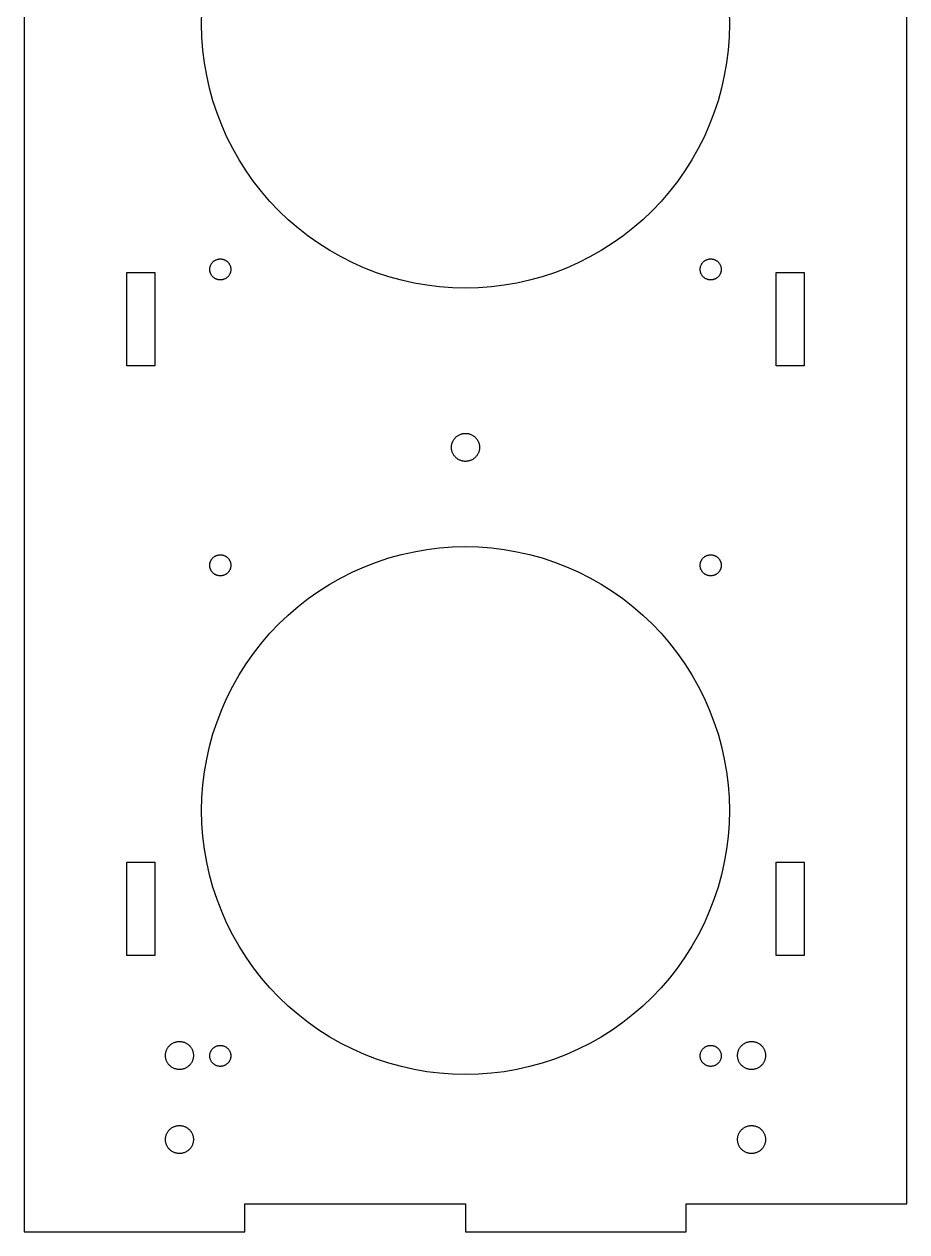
# Model space of a CAD drawing. Extents: x 0 to 927, y -6 to 1176.
# Drawn here: x 0 to 189, y -6 to 252.5 of the extents above; entities that cross this region are included whole.
import ezdxf

# ---------------------------------------------------------------- set-up
doc = ezdxf.new("R2010")
doc.units = 0
doc.layers.get('0').update_dxf_attribs({"linetype": 'CONTINUOUS'})

msp = doc.modelspace()

# ---------------------------------------------------------------- linework, layer by layer
for points in [[(47.25, 0), (94.5, 0), (94.5, -6), (141.75, -6), (141.75, 0), (189, 0), (189, 505), (141.75, 505), (141.75, 511), (94.5, 511), (94.5, 505), (47.25, 505), (47.25, 511), (0, 511), (0, -6), (47.25, -6)], [(41.8896, 197.753), (41.7795, 197.761), (41.6699, 197.774), (41.561, 197.793), (41.4533, 197.817), (41.3469, 197.847), (41.242, 197.882), (41.139, 197.921), (41.038, 197.966), (40.9394, 198.016), (40.8433, 198.07), (40.75, 198.129), (40.6597, 198.193), (40.5726, 198.261), (40.489, 198.333), (40.409, 198.409), (40.3329, 198.489), (40.2607, 198.573), (40.1928, 198.66), (40.1292, 198.75), (40.0701, 198.843), (40.0157, 198.939), (39.966, 199.038), (39.9213, 199.139), (39.8815, 199.242), (39.8469, 199.347), (39.8174, 199.453), (39.7932, 199.561), (39.7744, 199.67), (39.7608, 199.779), (39.7527, 199.89), (39.75, 200), (39.7527, 200.11), (39.7608, 200.221), (39.7744, 200.33), (39.7932, 200.439), (39.8174, 200.547), (39.8469, 200.653), (39.8815, 200.758), (39.9213, 200.861), (39.966, 200.962), (40.0157, 201.061), (40.0701, 201.157), (40.1292, 201.25), (40.1928, 201.34), (40.2607, 201.427), (40.3329, 201.511), (40.409, 201.591), (40.489, 201.667), (40.5726, 201.739), (40.6597, 201.807), (40.75, 201.871), (40.8433, 201.93), (40.9394, 201.984), (41.038, 202.034), (41.139, 202.079), (41.242, 202.118), (41.3469, 202.153), (41.4533, 202.183), (41.561, 202.207), (41.6699, 202.226), (41.7795, 202.239), (41.8896, 202.247), (42, 202.25), (42.1104, 202.247), (42.2205, 202.239), (42.3301, 202.226), (42.439, 202.207), (42.5467, 202.183), (42.6531, 202.153), (42.758, 202.118), (42.861, 202.079), (42.962, 202.034), (43.0606, 201.984), (43.1567, 201.93), (43.25, 201.871), (43.3403, 201.807), (43.4274, 201.739), (43.511, 201.667), (43.591, 201.591), (43.6671, 201.511), (43.7393, 201.427), (43.8072, 201.34), (43.8708, 201.25), (43.9299, 201.157), (43.9843, 201.061), (44.034, 200.962), (44.0787, 200.861), (44.1185, 200.758), (44.1531, 200.653), (44.1826, 200.547), (44.2068, 200.439), (44.2256, 200.33), (44.2392, 200.221), (44.2473, 200.11), (44.25, 200), (44.2473, 199.89), (44.2392, 199.779), (44.2256, 199.67), (44.2068, 199.561), (44.1826, 199.453), (44.1531, 199.347), (44.1185, 199.242), (44.0787, 199.139), (44.034, 199.038), (43.9843, 198.939), (43.9299, 198.843), (43.8708, 198.75), (43.8072, 198.66), (43.7393, 198.573), (43.6671, 198.489), (43.591, 198.409), (43.511, 198.333), (43.4274, 198.261), (43.3403, 198.193), (43.25, 198.129), (43.1567, 198.07), (43.0606, 198.016), (42.962, 197.966), (42.861, 197.921), (42.758, 197.882), (42.6531, 197.847), (42.5467, 197.817), (42.439, 197.793), (42.3301, 197.774), (42.2205, 197.761), (42.1104, 197.753), (42, 197.75)], [(146.89, 197.753), (146.779, 197.761), (146.67, 197.774), (146.561, 197.793), (146.453, 197.817), (146.347, 197.847), (146.242, 197.882), (146.139, 197.921), (146.038, 197.966), (145.939, 198.016), (145.843, 198.07), (145.75, 198.129), (145.66, 198.193), (145.573, 198.261), (145.489, 198.333), (145.409, 198.409), (145.333, 198.489), (145.261, 198.573), (145.193, 198.66), (145.129, 198.75), (145.07, 198.843), (145.016, 198.939), (144.966, 199.038), (144.921, 199.139), (144.882, 199.242), (144.847, 199.347), (144.817, 199.453), (144.793, 199.561), (144.774, 199.67), (144.761, 199.779), (144.753, 199.89), (144.75, 200), (144.753, 200.11), (144.761, 200.221), (144.774, 200.33), (144.793, 200.439), (144.817, 200.547), (144.847, 200.653), (144.882, 200.758), (144.921, 200.861), (144.966, 200.962), (145.016, 201.061), (145.07, 201.157), (145.129, 201.25), (145.193, 201.34), (145.261, 201.427), (145.333, 201.511), (145.409, 201.591), (145.489, 201.667), (145.573, 201.739), (145.66, 201.807), (145.75, 201.871), (145.843, 201.93), (145.939, 201.984), (146.038, 202.034), (146.139, 202.079), (146.242, 202.118), (146.347, 202.153), (146.453, 202.183), (146.561, 202.207), (146.67, 202.226), (146.779, 202.239), (146.89, 202.247), (147, 202.25), (147.11, 202.247), (147.221, 202.239), (147.33, 202.226), (147.439, 202.207), (147.547, 202.183), (147.653, 202.153), (147.758, 202.118), (147.861, 202.079), (147.962, 202.034), (148.061, 201.984), (148.157, 201.93), (148.25, 201.871), (148.34, 201.807), (148.427, 201.739), (148.511, 201.667), (148.591, 201.591), (148.667, 201.511), (148.739, 201.427), (148.807, 201.34), (148.871, 201.25), (148.93, 201.157), (148.984, 201.061), (149.034, 200.962), (149.079, 200.861), (149.118, 200.758), (149.153, 200.653), (149.183, 200.547), (149.207, 200.439), (149.226, 200.33), (149.239, 200.221), (149.247, 200.11), (149.25, 200), (149.247, 199.89), (149.239, 199.779), (149.226, 199.67), (149.207, 199.561), (149.183, 199.453), (149.153, 199.347), (149.118, 199.242), (149.079, 199.139), (149.034, 199.038), (148.984, 198.939), (148.93, 198.843), (148.871, 198.75), (148.807, 198.66), (148.739, 198.573), (148.667, 198.489), (148.591, 198.409), (148.511, 198.333), (148.427, 198.261), (148.34, 198.193), (148.25, 198.129), (148.157, 198.07), (148.061, 198.016), (147.962, 197.966), (147.861, 197.921), (147.758, 197.882), (147.653, 197.847), (147.547, 197.817), (147.439, 197.793), (147.33, 197.774), (147.221, 197.761), (147.11, 197.753), (147, 197.75)], [(22, 199.375), (28, 199.375), (28, 179.375), (22, 179.375)], [(161, 199.375), (167, 199.375), (167, 179.375), (161, 179.375)], [(94.3528, 158.915), (94.2059, 158.926), (94.0598, 158.944), (93.9147, 158.969), (93.7711, 159.001), (93.6291, 159.04), (93.4893, 159.087), (93.3519, 159.14), (93.2173, 159.199), (93.0858, 159.265), (92.9577, 159.338), (92.8333, 159.417), (92.7129, 159.502), (92.5968, 159.592), (92.4853, 159.688), (92.3787, 159.79), (92.2771, 159.897), (92.181, 160.008), (92.0904, 160.124), (92.0056, 160.245), (91.9268, 160.369), (91.8542, 160.497), (91.788, 160.629), (91.7284, 160.763), (91.6754, 160.901), (91.6292, 161.04), (91.5899, 161.182), (91.5576, 161.326), (91.5325, 161.471), (91.5144, 161.617), (91.5036, 161.764), (91.5, 161.911), (91.5036, 162.058), (91.5144, 162.205), (91.5325, 162.351), (91.5576, 162.496), (91.5899, 162.64), (91.6292, 162.782), (91.6754, 162.922), (91.7284, 163.059), (91.788, 163.194), (91.8542, 163.325), (91.9268, 163.454), (92.0056, 163.578), (92.0904, 163.698), (92.181, 163.814), (92.2771, 163.926), (92.3787, 164.033), (92.4853, 164.134), (92.5968, 164.23), (92.7129, 164.321), (92.8333, 164.406), (92.9577, 164.484), (93.0858, 164.557), (93.2173, 164.623), (93.3519, 164.683), (93.4893, 164.736), (93.6291, 164.782), (93.7711, 164.821), (93.9147, 164.854), (94.0598, 164.879), (94.2059, 164.897), (94.3528, 164.908), (94.5, 164.911), (94.6472, 164.908), (94.7941, 164.897), (94.9402, 164.879), (95.0853, 164.854), (95.2289, 164.821), (95.3709, 164.782), (95.5107, 164.736), (95.6481, 164.683), (95.7827, 164.623), (95.9142, 164.557), (96.0423, 164.484), (96.1667, 164.406), (96.2871, 164.321), (96.4032, 164.23), (96.5147, 164.134), (96.6213, 164.033), (96.7229, 163.926), (96.819, 163.814), (96.9096, 163.698), (96.9944, 163.578), (97.0732, 163.454), (97.1458, 163.325), (97.212, 163.194), (97.2716, 163.059), (97.3246, 162.922), (97.3708, 162.782), (97.4101, 162.64), (97.4424, 162.496), (97.4675, 162.351), (97.4856, 162.205), (97.4964, 162.058), (97.5, 161.911), (97.4964, 161.764), (97.4856, 161.617), (97.4675, 161.471), (97.4424, 161.326), (97.4101, 161.182), (97.3708, 161.04), (97.3246, 160.901), (97.2716, 160.763), (97.212, 160.629), (97.1458, 160.497), (97.0732, 160.369), (96.9944, 160.245), (96.9096, 160.124), (96.819, 160.008), (96.7229, 159.897), (96.6213, 159.79), (96.5147, 159.688), (96.4032, 159.592), (96.2871, 159.502), (96.1667, 159.417), (96.0423, 159.338), (95.9142, 159.265), (95.7827, 159.199), (95.6481, 159.14), (95.5107, 159.087), (95.3709, 159.04), (95.2289, 159.001), (95.0853, 158.969), (94.9402, 158.944), (94.7941, 158.926), (94.6472, 158.915), (94.5, 158.911)], [(91.7277, 27.7347), (88.962, 27.9387), (86.2097, 28.2782), (83.4774, 28.7523), (80.7716, 29.3599), (78.0989, 30.0995), (75.4657, 30.9694), (72.8784, 31.9675), (70.3431, 33.0913), (67.8661, 34.3381), (65.4532, 35.705), (63.1103, 37.1886), (60.843, 38.7854), (58.6568, 40.4916), (56.5569, 42.3029), (54.5485, 44.2151), (52.6363, 46.2236), (50.8249, 48.3234), (49.1188, 50.5097), (47.522, 52.7769), (46.0383, 55.1199), (44.6714, 57.5328), (43.4246, 60.0098), (42.3008, 62.5451), (41.3028, 65.1324), (40.4329, 67.7656), (39.6932, 70.4383), (39.0856, 73.1441), (38.6115, 75.8764), (38.2721, 78.6287), (38.0681, 81.3943), (38, 84.1667), (38.0681, 86.939), (38.2721, 89.7046), (38.6115, 92.4569), (39.0856, 95.1893), (39.6932, 97.895), (40.4329, 100.568), (41.3028, 103.201), (42.3008, 105.788), (43.4246, 108.324), (44.6714, 110.801), (46.0383, 113.213), (47.522, 115.556), (49.1188, 117.824), (50.8249, 120.01), (52.6363, 122.11), (54.5485, 124.118), (56.5569, 126.03), (58.6568, 127.842), (60.843, 129.548), (63.1103, 131.145), (65.4532, 132.628), (67.8661, 133.995), (70.3431, 135.242), (72.8784, 136.366), (75.4657, 137.364), (78.0989, 138.234), (80.7716, 138.973), (83.4774, 139.581), (86.2097, 140.055), (88.962, 140.395), (91.7277, 140.599), (94.5, 140.667), (97.2723, 140.599), (100.038, 140.395), (102.79, 140.055), (105.523, 139.581), (108.228, 138.973), (110.901, 138.234), (113.534, 137.364), (116.122, 136.366), (118.657, 135.242), (121.134, 133.995), (123.547, 132.628), (125.89, 131.145), (128.157, 129.548), (130.343, 127.842), (132.443, 126.03), (134.452, 124.118), (136.364, 122.11), (138.175, 120.01), (139.881, 117.824), (141.478, 115.556), (142.962, 113.213), (144.329, 110.801), (145.575, 108.324), (146.699, 105.788), (147.697, 103.201), (148.567, 100.568), (149.307, 97.895), (149.914, 95.1893), (150.388, 92.4569), (150.728, 89.7046), (150.932, 86.939), (151, 84.1667), (150.932, 81.3943), (150.728, 78.6287), (150.388, 75.8764), (149.914, 73.1441), (149.307, 70.4383), (148.567, 67.7656), (147.697, 65.1324), (146.699, 62.5451), (145.575, 60.0098), (144.329, 57.5328), (142.962, 55.1199), (141.478, 52.7769), (139.881, 50.5097), (138.175, 48.3234), (136.364, 46.2236), (134.452, 44.2151), (132.443, 42.3029), (130.343, 40.4916), (128.157, 38.7854), (125.89, 37.1886), (123.547, 35.705), (121.134, 34.3381), (118.657, 33.0913), (116.122, 31.9675), (113.534, 30.9694), (110.901, 30.0995), (108.228, 29.3599), (105.523, 28.7523), (102.79, 28.2782), (100.038, 27.9387), (97.2723, 27.7347), (94.5, 27.6667)], [(41.8896, 134.419), (41.7795, 134.428), (41.6699, 134.441), (41.561, 134.46), (41.4533, 134.484), (41.3469, 134.514), (41.242, 134.548), (41.139, 134.588), (41.038, 134.633), (40.9394, 134.682), (40.8433, 134.737), (40.75, 134.796), (40.6597, 134.859), (40.5726, 134.927), (40.489, 135), (40.409, 135.076), (40.3329, 135.156), (40.2607, 135.239), (40.1928, 135.326), (40.1292, 135.417), (40.0701, 135.51), (40.0157, 135.606), (39.966, 135.705), (39.9213, 135.806), (39.8815, 135.909), (39.8469, 136.014), (39.8174, 136.12), (39.7932, 136.228), (39.7744, 136.337), (39.7608, 136.446), (39.7527, 136.556), (39.75, 136.667), (39.7527, 136.777), (39.7608, 136.887), (39.7744, 136.997), (39.7932, 137.106), (39.8174, 137.213), (39.8469, 137.32), (39.8815, 137.425), (39.9213, 137.528), (39.966, 137.629), (40.0157, 137.727), (40.0701, 137.823), (40.1292, 137.917), (40.1928, 138.007), (40.2607, 138.094), (40.3329, 138.178), (40.409, 138.258), (40.489, 138.334), (40.5726, 138.406), (40.6597, 138.474), (40.75, 138.537), (40.8433, 138.597), (40.9394, 138.651), (41.038, 138.701), (41.139, 138.745), (41.242, 138.785), (41.3469, 138.82), (41.4533, 138.849), (41.561, 138.873), (41.6699, 138.892), (41.7795, 138.906), (41.8896, 138.914), (42, 138.917), (42.1104, 138.914), (42.2205, 138.906), (42.3301, 138.892), (42.439, 138.873), (42.5467, 138.849), (42.6531, 138.82), (42.758, 138.785), (42.861, 138.745), (42.962, 138.701), (43.0606, 138.651), (43.1567, 138.597), (43.25, 138.537), (43.3403, 138.474), (43.4274, 138.406), (43.511, 138.334), (43.591, 138.258), (43.6671, 138.178), (43.7393, 138.094), (43.8072, 138.007), (43.8708, 137.917), (43.9299, 137.823), (43.9843, 137.727), (44.034, 137.629), (44.0787, 137.528), (44.1185, 137.425), (44.1531, 137.32), (44.1826, 137.213), (44.2068, 137.106), (44.2256, 136.997), (44.2392, 136.887), (44.2473, 136.777), (44.25, 136.667), (44.2473, 136.556), (44.2392, 136.446), (44.2256, 136.337), (44.2068, 136.228), (44.1826, 136.12), (44.1531, 136.014), (44.1185, 135.909), (44.0787, 135.806), (44.034, 135.705), (43.9843, 135.606), (43.9299, 135.51), (43.8708, 135.417), (43.8072, 135.326), (43.7393, 135.239), (43.6671, 135.156), (43.591, 135.076), (43.511, 135), (43.4274, 134.927), (43.3403, 134.859), (43.25, 134.796), (43.1567, 134.737), (43.0606, 134.682), (42.962, 134.633), (42.861, 134.588), (42.758, 134.548), (42.6531, 134.514), (42.5467, 134.484), (42.439, 134.46), (42.3301, 134.441), (42.2205, 134.428), (42.1104, 134.419), (42, 134.417)], [(146.89, 134.419), (146.779, 134.428), (146.67, 134.441), (146.561, 134.46), (146.453, 134.484), (146.347, 134.514), (146.242, 134.548), (146.139, 134.588), (146.038, 134.633), (145.939, 134.682), (145.843, 134.737), (145.75, 134.796), (145.66, 134.859), (145.573, 134.927), (145.489, 135), (145.409, 135.076), (145.333, 135.156), (145.261, 135.239), (145.193, 135.326), (145.129, 135.417), (145.07, 135.51), (145.016, 135.606), (144.966, 135.705), (144.921, 135.806), (144.882, 135.909), (144.847, 136.014), (144.817, 136.12), (144.793, 136.228), (144.774, 136.337), (144.761, 136.446), (144.753, 136.556), (144.75, 136.667), (144.753, 136.777), (144.761, 136.887), (144.774, 136.997), (144.793, 137.106), (144.817, 137.213), (144.847, 137.32), (144.882, 137.425), (144.921, 137.528), (144.966, 137.629), (145.016, 137.727), (145.07, 137.823), (145.129, 137.917), (145.193, 138.007), (145.261, 138.094), (145.333, 138.178), (145.409, 138.258), (145.489, 138.334), (145.573, 138.406), (145.66, 138.474), (145.75, 138.537), (145.843, 138.597), (145.939, 138.651), (146.038, 138.701), (146.139, 138.745), (146.242, 138.785), (146.347, 138.82), (146.453, 138.849), (146.561, 138.873), (146.67, 138.892), (146.779, 138.906), (146.89, 138.914), (147, 138.917), (147.11, 138.914), (147.221, 138.906), (147.33, 138.892), (147.439, 138.873), (147.547, 138.849), (147.653, 138.82), (147.758, 138.785), (147.861, 138.745), (147.962, 138.701), (148.061, 138.651), (148.157, 138.597), (148.25, 138.537), (148.34, 138.474), (148.427, 138.406), (148.511, 138.334), (148.591, 138.258), (148.667, 138.178), (148.739, 138.094), (148.807, 138.007), (148.871, 137.917), (148.93, 137.823), (148.984, 137.727), (149.034, 137.629), (149.079, 137.528), (149.118, 137.425), (149.153, 137.32), (149.183, 137.213), (149.207, 137.106), (149.226, 136.997), (149.239, 136.887), (149.247, 136.777), (149.25, 136.667), (149.247, 136.556), (149.239, 136.446), (149.226, 136.337), (149.207, 136.228), (149.183, 136.12), (149.153, 136.014), (149.118, 135.909), (149.079, 135.806), (149.034, 135.705), (148.984, 135.606), (148.93, 135.51), (148.871, 135.417), (148.807, 135.326), (148.739, 135.239), (148.667, 135.156), (148.591, 135.076), (148.511, 135), (148.427, 134.927), (148.34, 134.859), (148.25, 134.796), (148.157, 134.737), (148.061, 134.682), (147.962, 134.633), (147.861, 134.588), (147.758, 134.548), (147.653, 134.514), (147.547, 134.484), (147.439, 134.46), (147.33, 134.441), (147.221, 134.428), (147.11, 134.419), (147, 134.417)], [(22, 73.125), (28, 73.125), (28, 53.125), (22, 53.125)], [(161, 73.125), (167, 73.125), (167, 53.125), (161, 53.125)], [(33.1028, 28.7536), (32.9559, 28.7644), (32.8098, 28.7825), (32.6647, 28.8076), (32.5211, 28.8399), (32.3791, 28.8792), (32.2393, 28.9254), (32.1019, 28.9784), (31.9673, 29.038), (31.8358, 29.1042), (31.7077, 29.1768), (31.5833, 29.2556), (31.4629, 29.3404), (31.3468, 29.431), (31.2353, 29.5271), (31.1287, 29.6287), (31.0271, 29.7353), (30.931, 29.8468), (30.8404, 29.9629), (30.7556, 30.0833), (30.6768, 30.2077), (30.6042, 30.3358), (30.538, 30.4673), (30.4784, 30.6019), (30.4254, 30.7393), (30.3792, 30.8791), (30.3399, 31.0211), (30.3076, 31.1647), (30.2825, 31.3098), (30.2644, 31.4559), (30.2536, 31.6028), (30.25, 31.75), (30.2536, 31.8972), (30.2644, 32.0441), (30.2825, 32.1902), (30.3076, 32.3353), (30.3399, 32.4789), (30.3792, 32.6209), (30.4254, 32.7607), (30.4784, 32.8981), (30.538, 33.0327), (30.6042, 33.1642), (30.6768, 33.2923), (30.7556, 33.4167), (30.8404, 33.5371), (30.931, 33.6532), (31.0271, 33.7647), (31.1287, 33.8713), (31.2353, 33.9729), (31.3468, 34.069), (31.4629, 34.1596), (31.5833, 34.2444), (31.7077, 34.3232), (31.8358, 34.3958), (31.9673, 34.462), (32.1019, 34.5216), (32.2393, 34.5746), (32.3791, 34.6208), (32.5211, 34.6601), (32.6647, 34.6924), (32.8098, 34.7175), (32.9559, 34.7356), (33.1028, 34.7464), (33.25, 34.75), (33.3972, 34.7464), (33.5441, 34.7356), (33.6902, 34.7175), (33.8353, 34.6924), (33.9789, 34.6601), (34.1209, 34.6208), (34.2607, 34.5746), (34.3981, 34.5216), (34.5327, 34.462), (34.6642, 34.3958), (34.7923, 34.3232), (34.9167, 34.2444), (35.0371, 34.1596), (35.1532, 34.069), (35.2647, 33.9729), (35.3713, 33.8713), (35.4729, 33.7647), (35.569, 33.6532), (35.6596, 33.5371), (35.7444, 33.4167), (35.8232, 33.2923), (35.8958, 33.1642), (35.962, 33.0327), (36.0216, 32.8981), (36.0746, 32.7607), (36.1208, 32.6209), (36.1601, 32.4789), (36.1924, 32.3353), (36.2175, 32.1902), (36.2356, 32.0441), (36.2464, 31.8972), (36.25, 31.75), (36.2464, 31.6028), (36.2356, 31.4559), (36.2175, 31.3098), (36.1924, 31.1647), (36.1601, 31.0211), (36.1208, 30.8791), (36.0746, 30.7393), (36.0216, 30.6019), (35.962, 30.4673), (35.8958, 30.3358), (35.8232, 30.2077), (35.7444, 30.0833), (35.6596, 29.9629), (35.569, 29.8468), (35.4729, 29.7353), (35.3713, 29.6287), (35.2647, 29.5271), (35.1532, 29.431), (35.0371, 29.3404), (34.9167, 29.2556), (34.7923, 29.1768), (34.6642, 29.1042), (34.5327, 29.038), (34.3981, 28.9784), (34.2607, 28.9254), (34.1209, 28.8792), (33.9789, 28.8399), (33.8353, 28.8076), (33.6902, 28.7825), (33.5441, 28.7644), (33.3972, 28.7536), (33.25, 28.75)], [(41.8896, 29.4194), (41.7795, 29.4275), (41.6699, 29.441), (41.561, 29.4599), (41.4533, 29.4841), (41.3469, 29.5136), (41.242, 29.5482), (41.139, 29.5879), (41.038, 29.6327), (40.9394, 29.6823), (40.8433, 29.7368), (40.75, 29.7959), (40.6597, 29.8594), (40.5726, 29.9274), (40.489, 29.9995), (40.409, 30.0757), (40.3329, 30.1557), (40.2607, 30.2393), (40.1928, 30.3263), (40.1292, 30.4166), (40.0701, 30.5099), (40.0157, 30.606), (39.966, 30.7047), (39.9213, 30.8056), (39.8815, 30.9087), (39.8469, 31.0135), (39.8174, 31.12), (39.7932, 31.2277), (39.7744, 31.3365), (39.7608, 31.4461), (39.7527, 31.5563), (39.75, 31.6667), (39.7527, 31.7771), (39.7608, 31.8872), (39.7744, 31.9968), (39.7932, 32.1056), (39.8174, 32.2134), (39.8469, 32.3198), (39.8815, 32.4247), (39.9213, 32.5277), (39.966, 32.6287), (40.0157, 32.7273), (40.0701, 32.8234), (40.1292, 32.9167), (40.1928, 33.007), (40.2607, 33.0941), (40.3329, 33.1777), (40.409, 33.2577), (40.489, 33.3338), (40.5726, 33.4059), (40.6597, 33.4739), (40.75, 33.5375), (40.8433, 33.5966), (40.9394, 33.651), (41.038, 33.7006), (41.139, 33.7454), (41.242, 33.7851), (41.3469, 33.8198), (41.4533, 33.8492), (41.561, 33.8734), (41.6699, 33.8923), (41.7795, 33.9058), (41.8896, 33.914), (42, 33.9167), (42.1104, 33.914), (42.2205, 33.9058), (42.3301, 33.8923), (42.439, 33.8734), (42.5467, 33.8492), (42.6531, 33.8198), (42.758, 33.7851), (42.861, 33.7454), (42.962, 33.7006), (43.0606, 33.651), (43.1567, 33.5966), (43.25, 33.5375), (43.3403, 33.4739), (43.4274, 33.4059), (43.511, 33.3338), (43.591, 33.2577), (43.6671, 33.1777), (43.7393, 33.0941), (43.8072, 33.007), (43.8708, 32.9167), (43.9299, 32.8234), (43.9843, 32.7273), (44.034, 32.6287), (44.0787, 32.5277), (44.1185, 32.4247), (44.1531, 32.3198), (44.1826, 32.2134), (44.2068, 32.1056), (44.2256, 31.9968), (44.2392, 31.8872), (44.2473, 31.7771), (44.25, 31.6667), (44.2473, 31.5563), (44.2392, 31.4461), (44.2256, 31.3365), (44.2068, 31.2277), (44.1826, 31.12), (44.1531, 31.0135), (44.1185, 30.9087), (44.0787, 30.8056), (44.034, 30.7047), (43.9843, 30.606), (43.9299, 30.5099), (43.8708, 30.4166), (43.8072, 30.3263), (43.7393, 30.2393), (43.6671, 30.1557), (43.591, 30.0757), (43.511, 29.9995), (43.4274, 29.9274), (43.3403, 29.8594), (43.25, 29.7959), (43.1567, 29.7368), (43.0606, 29.6823), (42.962, 29.6327), (42.861, 29.5879), (42.758, 29.5482), (42.6531, 29.5136), (42.5467, 29.4841), (42.439, 29.4599), (42.3301, 29.441), (42.2205, 29.4275), (42.1104, 29.4194), (42, 29.4167)], [(146.89, 29.4194), (146.779, 29.4275), (146.67, 29.441), (146.561, 29.4599), (146.453, 29.4841), (146.347, 29.5136), (146.242, 29.5482), (146.139, 29.5879), (146.038, 29.6327), (145.939, 29.6823), (145.843, 29.7368), (145.75, 29.7959), (145.66, 29.8594), (145.573, 29.9274), (145.489, 29.9995), (145.409, 30.0757), (145.333, 30.1557), (145.261, 30.2393), (145.193, 30.3263), (145.129, 30.4166), (145.07, 30.5099), (145.016, 30.606), (144.966, 30.7047), (144.921, 30.8056), (144.882, 30.9087), (144.847, 31.0135), (144.817, 31.12), (144.793, 31.2277), (144.774, 31.3365), (144.761, 31.4461), (144.753, 31.5563), (144.75, 31.6667), (144.753, 31.7771), (144.761, 31.8872), (144.774, 31.9968), (144.793, 32.1056), (144.817, 32.2134), (144.847, 32.3198), (144.882, 32.4247), (144.921, 32.5277), (144.966, 32.6287), (145.016, 32.7273), (145.07, 32.8234), (145.129, 32.9167), (145.193, 33.007), (145.261, 33.0941), (145.333, 33.1777), (145.409, 33.2577), (145.489, 33.3338), (145.573, 33.4059), (145.66, 33.4739), (145.75, 33.5375), (145.843, 33.5966), (145.939, 33.651), (146.038, 33.7006), (146.139, 33.7454), (146.242, 33.7851), (146.347, 33.8198), (146.453, 33.8492), (146.561, 33.8734), (146.67, 33.8923), (146.779, 33.9058), (146.89, 33.914), (147, 33.9167), (147.11, 33.914), (147.221, 33.9058), (147.33, 33.8923), (147.439, 33.8734), (147.547, 33.8492), (147.653, 33.8198), (147.758, 33.7851), (147.861, 33.7454), (147.962, 33.7006), (148.061, 33.651), (148.157, 33.5966), (148.25, 33.5375), (148.34, 33.4739), (148.427, 33.4059), (148.511, 33.3338), (148.591, 33.2577), (148.667, 33.1777), (148.739, 33.0941), (148.807, 33.007), (148.871, 32.9167), (148.93, 32.8234), (148.984, 32.7273), (149.034, 32.6287), (149.079, 32.5277), (149.118, 32.4247), (149.153, 32.3198), (149.183, 32.2134), (149.207, 32.1056), (149.226, 31.9968), (149.239, 31.8872), (149.247, 31.7771), (149.25, 31.6667), (149.247, 31.5563), (149.239, 31.4461), (149.226, 31.3365), (149.207, 31.2277), (149.183, 31.12), (149.153, 31.0135), (149.118, 30.9087), (149.079, 30.8056), (149.034, 30.7047), (148.984, 30.606), (148.93, 30.5099), (148.871, 30.4166), (148.807, 30.3263), (148.739, 30.2393), (148.667, 30.1557), (148.591, 30.0757), (148.511, 29.9995), (148.427, 29.9274), (148.34, 29.8594), (148.25, 29.7959), (148.157, 29.7368), (148.061, 29.6823), (147.962, 29.6327), (147.861, 29.5879), (147.758, 29.5482), (147.653, 29.5136), (147.547, 29.4841), (147.439, 29.4599), (147.33, 29.441), (147.221, 29.4275), (147.11, 29.4194), (147, 29.4167)], [(155.603, 28.7536), (155.456, 28.7644), (155.31, 28.7825), (155.165, 28.8076), (155.021, 28.8399), (154.879, 28.8792), (154.739, 28.9254), (154.602, 28.9784), (154.467, 29.038), (154.336, 29.1042), (154.208, 29.1768), (154.083, 29.2556), (153.963, 29.3404), (153.847, 29.431), (153.735, 29.5271), (153.629, 29.6287), (153.527, 29.7353), (153.431, 29.8468), (153.34, 29.9629), (153.256, 30.0833), (153.177, 30.2077), (153.104, 30.3358), (153.038, 30.4673), (152.978, 30.6019), (152.925, 30.7393), (152.879, 30.8791), (152.84, 31.0211), (152.808, 31.1647), (152.782, 31.3098), (152.764, 31.4559), (152.754, 31.6028), (152.75, 31.75), (152.754, 31.8972), (152.764, 32.0441), (152.782, 32.1902), (152.808, 32.3353), (152.84, 32.4789), (152.879, 32.6209), (152.925, 32.7607), (152.978, 32.8981), (153.038, 33.0327), (153.104, 33.1642), (153.177, 33.2923), (153.256, 33.4167), (153.34, 33.5371), (153.431, 33.6532), (153.527, 33.7647), (153.629, 33.8713), (153.735, 33.9729), (153.847, 34.069), (153.963, 34.1596), (154.083, 34.2444), (154.208, 34.3232), (154.336, 34.3958), (154.467, 34.462), (154.602, 34.5216), (154.739, 34.5746), (154.879, 34.6208), (155.021, 34.6601), (155.165, 34.6924), (155.31, 34.7175), (155.456, 34.7356), (155.603, 34.7464), (155.75, 34.75), (155.897, 34.7464), (156.044, 34.7356), (156.19, 34.7175), (156.335, 34.6924), (156.479, 34.6601), (156.621, 34.6208), (156.761, 34.5746), (156.898, 34.5216), (157.033, 34.462), (157.164, 34.3958), (157.292, 34.3232), (157.417, 34.2444), (157.537, 34.1596), (157.653, 34.069), (157.765, 33.9729), (157.871, 33.8713), (157.973, 33.7647), (158.069, 33.6532), (158.16, 33.5371), (158.244, 33.4167), (158.323, 33.2923), (158.396, 33.1642), (158.462, 33.0327), (158.522, 32.8981), (158.575, 32.7607), (158.621, 32.6209), (158.66, 32.4789), (158.692, 32.3353), (158.718, 32.1902), (158.736, 32.0441), (158.746, 31.8972), (158.75, 31.75), (158.746, 31.6028), (158.736, 31.4559), (158.718, 31.3098), (158.692, 31.1647), (158.66, 31.0211), (158.621, 30.8791), (158.575, 30.7393), (158.522, 30.6019), (158.462, 30.4673), (158.396, 30.3358), (158.323, 30.2077), (158.244, 30.0833), (158.16, 29.9629), (158.069, 29.8468), (157.973, 29.7353), (157.871, 29.6287), (157.765, 29.5271), (157.653, 29.431), (157.537, 29.3404), (157.417, 29.2556), (157.292, 29.1768), (157.164, 29.1042), (157.033, 29.038), (156.898, 28.9784), (156.761, 28.9254), (156.621, 28.8792), (156.479, 28.8399), (156.335, 28.8076), (156.19, 28.7825), (156.044, 28.7644), (155.897, 28.7536), (155.75, 28.75)], [(33.1028, 10.7536), (32.9559, 10.7644), (32.8098, 10.7825), (32.6647, 10.8076), (32.5211, 10.8399), (32.3791, 10.8792), (32.2393, 10.9254), (32.1019, 10.9784), (31.9673, 11.038), (31.8358, 11.1042), (31.7077, 11.1768), (31.5833, 11.2556), (31.4629, 11.3404), (31.3468, 11.431), (31.2353, 11.5271), (31.1287, 11.6287), (31.0271, 11.7353), (30.931, 11.8468), (30.8404, 11.9629), (30.7556, 12.0833), (30.6768, 12.2077), (30.6042, 12.3358), (30.538, 12.4673), (30.4784, 12.6019), (30.4254, 12.7393), (30.3792, 12.8791), (30.3399, 13.0211), (30.3076, 13.1647), (30.2825, 13.3098), (30.2644, 13.4559), (30.2536, 13.6028), (30.25, 13.75), (30.2536, 13.8972), (30.2644, 14.0441), (30.2825, 14.1902), (30.3076, 14.3353), (30.3399, 14.4789), (30.3792, 14.6209), (30.4254, 14.7607), (30.4784, 14.8981), (30.538, 15.0327), (30.6042, 15.1642), (30.6768, 15.2923), (30.7556, 15.4167), (30.8404, 15.5371), (30.931, 15.6532), (31.0271, 15.7647), (31.1287, 15.8713), (31.2353, 15.9729), (31.3468, 16.069), (31.4629, 16.1596), (31.5833, 16.2444), (31.7077, 16.3232), (31.8358, 16.3958), (31.9673, 16.462), (32.1019, 16.5216), (32.2393, 16.5746), (32.3791, 16.6208), (32.5211, 16.6601), (32.6647, 16.6924), (32.8098, 16.7175), (32.9559, 16.7356), (33.1028, 16.7464), (33.25, 16.75), (33.3972, 16.7464), (33.5441, 16.7356), (33.6902, 16.7175), (33.8353, 16.6924), (33.9789, 16.6601), (34.1209, 16.6208), (34.2607, 16.5746), (34.3981, 16.5216), (34.5327, 16.462), (34.6642, 16.3958), (34.7923, 16.3232), (34.9167, 16.2444), (35.0371, 16.1596), (35.1532, 16.069), (35.2647, 15.9729), (35.3713, 15.8713), (35.4729, 15.7647), (35.569, 15.6532), (35.6596, 15.5371), (35.7444, 15.4167), (35.8232, 15.2923), (35.8958, 15.1642), (35.962, 15.0327), (36.0216, 14.8981), (36.0746, 14.7607), (36.1208, 14.6209), (36.1601, 14.4789), (36.1924, 14.3353), (36.2175, 14.1902), (36.2356, 14.0441), (36.2464, 13.8972), (36.25, 13.75), (36.2464, 13.6028), (36.2356, 13.4559), (36.2175, 13.3098), (36.1924, 13.1647), (36.1601, 13.0211), (36.1208, 12.8791), (36.0746, 12.7393), (36.0216, 12.6019), (35.962, 12.4673), (35.8958, 12.3358), (35.8232, 12.2077), (35.7444, 12.0833), (35.6596, 11.9629), (35.569, 11.8468), (35.4729, 11.7353), (35.3713, 11.6287), (35.2647, 11.5271), (35.1532, 11.431), (35.0371, 11.3404), (34.9167, 11.2556), (34.7923, 11.1768), (34.6642, 11.1042), (34.5327, 11.038), (34.3981, 10.9784), (34.2607, 10.9254), (34.1209, 10.8792), (33.9789, 10.8399), (33.8353, 10.8076), (33.6902, 10.7825), (33.5441, 10.7644), (33.3972, 10.7536), (33.25, 10.75)], [(155.603, 10.7536), (155.456, 10.7644), (155.31, 10.7825), (155.165, 10.8076), (155.021, 10.8399), (154.879, 10.8792), (154.739, 10.9254), (154.602, 10.9784), (154.467, 11.038), (154.336, 11.1042), (154.208, 11.1768), (154.083, 11.2556), (153.963, 11.3404), (153.847, 11.431), (153.735, 11.5271), (153.629, 11.6287), (153.527, 11.7353), (153.431, 11.8468), (153.34, 11.9629), (153.256, 12.0833), (153.177, 12.2077), (153.104, 12.3358), (153.038, 12.4673), (152.978, 12.6019), (152.925, 12.7393), (152.879, 12.8791), (152.84, 13.0211), (152.808, 13.1647), (152.782, 13.3098), (152.764, 13.4559), (152.754, 13.6028), (152.75, 13.75), (152.754, 13.8972), (152.764, 14.0441), (152.782, 14.1902), (152.808, 14.3353), (152.84, 14.4789), (152.879, 14.6209), (152.925, 14.7607), (152.978, 14.8981), (153.038, 15.0327), (153.104, 15.1642), (153.177, 15.2923), (153.256, 15.4167), (153.34, 15.5371), (153.431, 15.6532), (153.527, 15.7647), (153.629, 15.8713), (153.735, 15.9729), (153.847, 16.069), (153.963, 16.1596), (154.083, 16.2444), (154.208, 16.3232), (154.336, 16.3958), (154.467, 16.462), (154.602, 16.5216), (154.739, 16.5746), (154.879, 16.6208), (155.021, 16.6601), (155.165, 16.6924), (155.31, 16.7175), (155.456, 16.7356), (155.603, 16.7464), (155.75, 16.75), (155.897, 16.7464), (156.044, 16.7356), (156.19, 16.7175), (156.335, 16.6924), (156.479, 16.6601), (156.621, 16.6208), (156.761, 16.5746), (156.898, 16.5216), (157.033, 16.462), (157.164, 16.3958), (157.292, 16.3232), (157.417, 16.2444), (157.537, 16.1596), (157.653, 16.069), (157.765, 15.9729), (157.871, 15.8713), (157.973, 15.7647), (158.069, 15.6532), (158.16, 15.5371), (158.244, 15.4167), (158.323, 15.2923), (158.396, 15.1642), (158.462, 15.0327), (158.522, 14.8981), (158.575, 14.7607), (158.621, 14.6209), (158.66, 14.4789), (158.692, 14.3353), (158.718, 14.1902), (158.736, 14.0441), (158.746, 13.8972), (158.75, 13.75), (158.746, 13.6028), (158.736, 13.4559), (158.718, 13.3098), (158.692, 13.1647), (158.66, 13.0211), (158.621, 12.8791), (158.575, 12.7393), (158.522, 12.6019), (158.462, 12.4673), (158.396, 12.3358), (158.323, 12.2077), (158.244, 12.0833), (158.16, 11.9629), (158.069, 11.8468), (157.973, 11.7353), (157.871, 11.6287), (157.765, 11.5271), (157.653, 11.431), (157.537, 11.3404), (157.417, 11.2556), (157.292, 11.1768), (157.164, 11.1042), (157.033, 11.038), (156.898, 10.9784), (156.761, 10.9254), (156.621, 10.8792), (156.479, 10.8399), (156.335, 10.8076), (156.19, 10.7825), (156.044, 10.7644), (155.897, 10.7536), (155.75, 10.75)]]:
    msp.add_lwpolyline(points, close=True)
msp.add_lwpolyline([(150.932, 255.272), (151, 252.5), (150.932, 249.728), (150.728, 246.962), (150.388, 244.21), (149.914, 241.477), (149.307, 238.772), (148.567, 236.099), (147.697, 233.466), (146.699, 230.878), (145.575, 228.343), (144.329, 225.866), (142.962, 223.453), (141.478, 221.11), (139.881, 218.843), (138.175, 216.657), (136.364, 214.557), (134.452, 212.548), (132.443, 210.636), (130.343, 208.825), (128.157, 207.119), (125.89, 205.522), (123.547, 204.038), (121.134, 202.671), (118.657, 201.425), (116.122, 200.301), (113.534, 199.303), (110.901, 198.433), (108.228, 197.693), (105.523, 197.086), (102.79, 196.612), (100.038, 196.272), (97.2723, 196.068), (94.5, 196), (91.7277, 196.068), (88.962, 196.272), (86.2097, 196.612), (83.4774, 197.086), (80.7716, 197.693), (78.0989, 198.433), (75.4657, 199.303), (72.8784, 200.301), (70.3431, 201.425), (67.8661, 202.671), (65.4532, 204.038), (63.1103, 205.522), (60.843, 207.119), (58.6568, 208.825), (56.5569, 210.636), (54.5485, 212.548), (52.6363, 214.557), (50.8249, 216.657), (49.1188, 218.843), (47.522, 221.11), (46.0383, 223.453), (44.6714, 225.866), (43.4246, 228.343), (42.3008, 230.878), (41.3028, 233.466), (40.4329, 236.099), (39.6932, 238.772), (39.0856, 241.477), (38.6115, 244.21), (38.2721, 246.962), (38.0681, 249.728), (38, 252.5), (38.0681, 255.272)])

doc.saveas('drawing.dxf')
